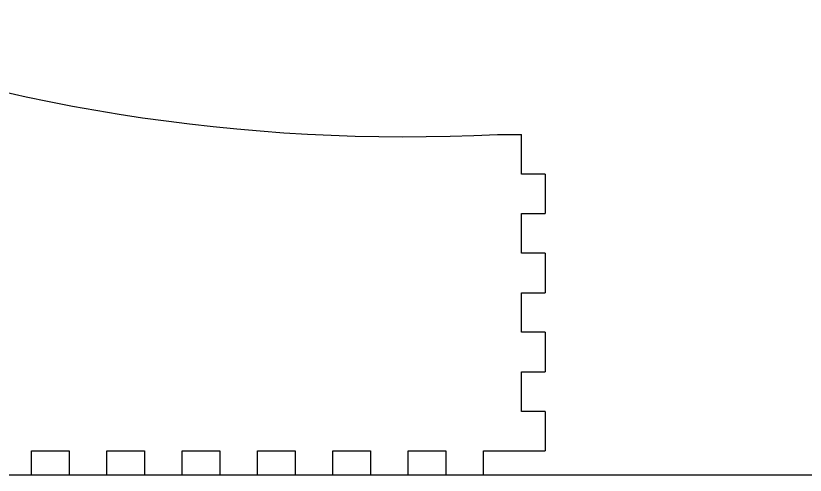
# Model space of a CAD drawing. Extents: x 4 to 389, y 10 to 269.
# Drawn here: x 101.2 to 200.9, y 211.3 to 269.4 of the extents above; entities that cross this region are included whole.
import ezdxf

# ---------------------------------------------------------------- set-up
doc = ezdxf.new("R2010")
doc.units = 0
doc.layers.get('0').update_dxf_attribs({"linetype": 'CONTINUOUS'})

msp = doc.modelspace()

# ---------------------------------------------------------------- linework, layer by layer
msp.add_lwpolyline([(68.01, 269.405, 0.104848), (162.01, 254.405)], format="xyb")
for points in [[(162.01, 254.405), (165.01, 254.405)], [(165.01, 249.405), (165.01, 254.405)], [(168.01, 249.405), (165.01, 249.405)], [(168.01, 249.405), (168.01, 244.405)], [(165.01, 244.405), (168.01, 244.405)], [(165.01, 239.405), (165.01, 244.405)], [(168.01, 239.405), (165.01, 239.405)], [(168.01, 239.405), (168.01, 234.405)], [(165.01, 234.405), (168.01, 234.405)], [(165.01, 229.405), (165.01, 234.405)], [(168.01, 229.405), (165.01, 229.405)], [(168.01, 229.405), (168.01, 224.405)], [(165.01, 224.405), (168.01, 224.405)], [(165.01, 219.405), (165.01, 224.405)], [(168.01, 219.405), (165.01, 219.405)], [(168.01, 219.405), (168.01, 214.405)], [(103.13, 214.405), (107.89, 214.405)], [(103.13, 211.405), (103.13, 214.405)], [(107.89, 214.405), (107.89, 211.405)], [(112.65, 214.405), (117.41, 214.405)], [(112.65, 211.405), (112.65, 214.405)], [(117.41, 214.405), (117.41, 211.405)], [(122.17, 214.405), (126.93, 214.405)], [(122.17, 211.405), (122.17, 214.405)], [(126.93, 214.405), (126.93, 211.405)], [(131.69, 214.405), (136.45, 214.405)], [(131.69, 211.405), (131.69, 214.405)], [(136.45, 214.405), (136.45, 211.405)], [(141.21, 214.405), (145.97, 214.405)], [(141.21, 211.405), (141.21, 214.405)], [(145.97, 214.405), (145.97, 211.405)], [(150.73, 214.405), (155.49, 214.405)], [(150.73, 211.405), (150.73, 214.405)], [(155.49, 214.405), (155.49, 211.405)], [(160.25, 214.405), (168.01, 214.405)], [(160.25, 211.405), (160.25, 214.405)], [(288.01, 211.332), (62.01, 211.332)]]:
    msp.add_lwpolyline(points)

doc.saveas('drawing.dxf')
